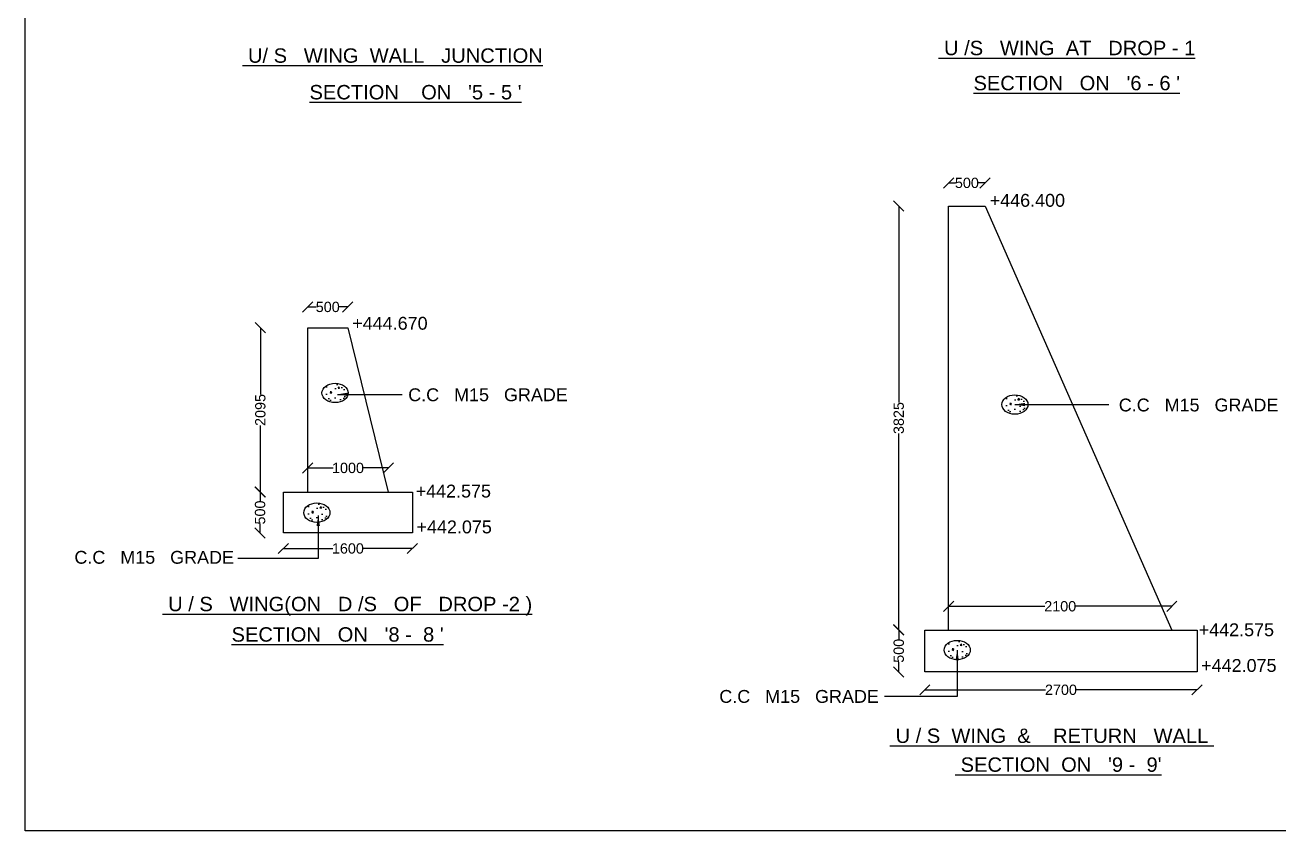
# Model space of a CAD drawing. Header units: millimetres. Extents: x 7618 to 13424, y 6237 to 10024.
# Drawn here: x 7618 to 10058, y 6237 to 7804 of the extents above; entities that cross this region are included whole.
import ezdxf

# ---------------------------------------------------------------- set-up
doc = ezdxf.new("R2010")
doc.units = ezdxf.units.MM
doc.header["$MEASUREMENT"] = 0
for name, color, linetype in [('DIMENSION', 2, 'Continuous'), ('DRAWING', 7, 'Continuous'), ('TEXT', 7, 'Continuous')]:
    doc.layers.add(name, color=color, linetype=linetype)
doc.styles.get("Standard").update_dxf_attribs({"font": 'arial.ttf', "height": 20})
doc.dimstyles.get("Standard").update_dxf_attribs({"dimtxt": 20, "dimasz": 20, "dimexe": 0.18, "dimexo": 0.0625, "dimgap": 0.09, "dimtad": 0, "dimdec": 0, "dimzin": 0, "dimdsep": 46, "dimtxsty": 'Standard', "dimblk": 'OBLIQUE', "dimcen": 0.09, "dimse1": 1, "dimse2": 1, "dimadec": 0, "dimazin": 0, "dimtfac": 1, "dimtdec": 0, "dimtofl": 0, "dimtmove": 0, "dimatfit": 3, "dimfxl": 1, "dimtolj": 1, "dimtzin": 0, "dimarcsym": 0})

# ---------------------------------------------------------------- blocks, each defined once
blk = doc.blocks.new('_Oblique')
at = {"color": 0, "linetype": 'ByBlock', "lineweight": -2}
blk.add_line((-0.5, -0.5), (0.5, 0.5), dxfattribs=at)
blk = doc.blocks.new('*D40')
at = {"layer": 'Defpoints', "color": 0}
for p in [(8245.7, 7256.1), (8168, 7215.6), (8245.7, 7215.6)]:
    blk.add_point(p, dxfattribs=at)
at = {"layer": 'DIMENSION', "color": 0, "lineweight": -2}
for p, q in [((8168, 7256.1), (8184.7, 7256.1)), ((8245.7, 7256.1), (8229, 7256.1))]:
    blk.add_line(p, q, dxfattribs=at)
at = {"layer": 'DIMENSION', "color": 0, "lineweight": -2, "xscale": 20, "yscale": 20, "zscale": 20, "rotation": 180}
blk.add_blockref('_Oblique', (8168, 7256.1), dxfattribs=at)
at = {"layer": 'DIMENSION', "color": 0, "lineweight": -2, "xscale": 20, "yscale": 20, "zscale": 20}
blk.add_blockref('_Oblique', (8245.7, 7256.1), dxfattribs=at)
at = {"layer": 'DIMENSION', "color": 0, "insert": (8206.9, 7256.1), "char_height": 20, "attachment_point": 5}
blk.add_mtext('\\A1;500', dxfattribs=at)
blk = doc.blocks.new('*D41')
at = {"layer": 'Defpoints', "color": 0}
for p in [(8168, 7215.6), (8075.8, 6896.1), (8168, 6896.1)]:
    blk.add_point(p, dxfattribs=at)
at = {"layer": 'DIMENSION', "color": 0, "lineweight": -2}
for p, q in [((8075.8, 7215.6), (8075.8, 7086)), ((8075.8, 6896.1), (8075.8, 7025.6))]:
    blk.add_line(p, q, dxfattribs=at)
at = {"layer": 'DIMENSION', "color": 0, "lineweight": -2, "xscale": 20, "yscale": 20, "zscale": 20}
for p, rotation in [((8075.8, 7215.6), 90), ((8075.8, 6896.1), 270)]:
    blk.add_blockref('_Oblique', p, dxfattribs=dict(at, rotation=rotation))
at = {"layer": 'DIMENSION', "color": 0, "insert": (8075.8, 7055.8), "char_height": 20, "attachment_point": 5, "rotation": 90}
blk.add_mtext('\\A1;2095', dxfattribs=at)
blk = doc.blocks.new('*D42')
at = {"layer": 'Defpoints', "color": 0}
for p in [(8168, 6896.1), (8075.3, 6816.8), (8168, 6816.8)]:
    blk.add_point(p, dxfattribs=at)
at = {"layer": 'DIMENSION', "color": 0, "lineweight": -2}
for p, q in [((8075.3, 6896.1), (8075.3, 6878.6)), ((8075.3, 6816.8), (8075.3, 6834.3))]:
    blk.add_line(p, q, dxfattribs=at)
at = {"layer": 'DIMENSION', "color": 0, "lineweight": -2, "xscale": 20, "yscale": 20, "zscale": 20}
for p, rotation in [((8075.3, 6896.1), 90), ((8075.3, 6816.8), 270)]:
    blk.add_blockref('_Oblique', p, dxfattribs=dict(at, rotation=rotation))
at = {"layer": 'DIMENSION', "color": 0, "insert": (8075.3, 6856.4), "char_height": 20, "attachment_point": 5, "rotation": 90}
blk.add_mtext('\\A1;500', dxfattribs=at)
blk = doc.blocks.new('*D43')
at = {"layer": 'Defpoints', "color": 0}
for p in [(8120.7, 6816.8), (8371.5, 6816.8), (8371.5, 6786.4)]:
    blk.add_point(p, dxfattribs=at)
at = {"layer": 'DIMENSION', "color": 0, "lineweight": -2}
for p, q in [((8120.7, 6786.4), (8217.1, 6786.4)), ((8371.5, 6786.4), (8275.1, 6786.4))]:
    blk.add_line(p, q, dxfattribs=at)
at = {"layer": 'DIMENSION', "color": 0, "lineweight": -2, "xscale": 20, "yscale": 20, "zscale": 20, "rotation": 180}
blk.add_blockref('_Oblique', (8120.7, 6786.4), dxfattribs=at)
at = {"layer": 'DIMENSION', "color": 0, "lineweight": -2, "xscale": 20, "yscale": 20, "zscale": 20}
blk.add_blockref('_Oblique', (8371.5, 6786.4), dxfattribs=at)
at = {"layer": 'DIMENSION', "color": 0, "insert": (8246.1, 6786.4), "char_height": 20, "attachment_point": 5}
blk.add_mtext('\\A1;1600', dxfattribs=at)
blk = doc.blocks.new('*D44')
at = {"layer": 'Defpoints', "color": 0}
for p in [(9486, 7497.3), (9414.9, 7452.4), (9486, 7452.4)]:
    blk.add_point(p, dxfattribs=at)
at = {"layer": 'DIMENSION', "color": 0, "lineweight": -2}
for p, q in [((9414.9, 7497.3), (9428.3, 7497.3)), ((9486, 7497.3), (9472.6, 7497.3))]:
    blk.add_line(p, q, dxfattribs=at)
at = {"layer": 'DIMENSION', "color": 0, "lineweight": -2, "xscale": 20, "yscale": 20, "zscale": 20, "rotation": 180}
blk.add_blockref('_Oblique', (9414.9, 7497.3), dxfattribs=at)
at = {"layer": 'DIMENSION', "color": 0, "lineweight": -2, "xscale": 20, "yscale": 20, "zscale": 20}
blk.add_blockref('_Oblique', (9486, 7497.3), dxfattribs=at)
at = {"layer": 'DIMENSION', "color": 0, "insert": (9450.5, 7497.3), "char_height": 20, "attachment_point": 5}
blk.add_mtext('\\A1;500', dxfattribs=at)
blk = doc.blocks.new('*D45')
at = {"layer": 'Defpoints', "color": 0}
for p in [(9414.9, 7452.4), (9318, 6627.8), (9414.9, 6627.8)]:
    blk.add_point(p, dxfattribs=at)
at = {"layer": 'DIMENSION', "color": 0, "lineweight": -2}
for p, q in [((9318, 7452.4), (9318, 7070.1)), ((9318, 6627.8), (9318, 7010.1))]:
    blk.add_line(p, q, dxfattribs=at)
at = {"layer": 'DIMENSION', "color": 0, "lineweight": -2, "xscale": 20, "yscale": 20, "zscale": 20}
for p, rotation in [((9318, 7452.4), 90), ((9318, 6627.8), 270)]:
    blk.add_blockref('_Oblique', p, dxfattribs=dict(at, rotation=rotation))
at = {"layer": 'DIMENSION', "color": 0, "insert": (9318, 7040.1), "char_height": 20, "attachment_point": 5, "rotation": 90}
blk.add_mtext('\\A1;3825', dxfattribs=at)
blk = doc.blocks.new('*D46')
at = {"layer": 'Defpoints', "color": 0}
for p in [(9414.9, 6628.5), (9318, 6546.5), (9414.9, 6546.5)]:
    blk.add_point(p, dxfattribs=at)
at = {"layer": 'DIMENSION', "color": 0, "lineweight": -2}
for p, q in [((9318, 6628.5), (9318, 6609.6)), ((9318, 6546.5), (9318, 6565.3))]:
    blk.add_line(p, q, dxfattribs=at)
at = {"layer": 'DIMENSION', "color": 0, "lineweight": -2, "xscale": 20, "yscale": 20, "zscale": 20}
for p, rotation in [((9318, 6628.5), 90), ((9318, 6546.5), 270)]:
    blk.add_blockref('_Oblique', p, dxfattribs=dict(at, rotation=rotation))
at = {"layer": 'DIMENSION', "color": 0, "insert": (9318, 6587.5), "char_height": 20, "attachment_point": 5, "rotation": 90}
blk.add_mtext('\\A1;500', dxfattribs=at)
blk = doc.blocks.new('*D47')
at = {"layer": 'Defpoints', "color": 0}
for p in [(9849.3, 6674), (9414.9, 6627.8), (9849.3, 6627.8)]:
    blk.add_point(p, dxfattribs=at)
at = {"layer": 'DIMENSION', "color": 0, "lineweight": -2}
for p, q in [((9414.9, 6674), (9602, 6674)), ((9849.3, 6674), (9662.2, 6674))]:
    blk.add_line(p, q, dxfattribs=at)
at = {"layer": 'DIMENSION', "color": 0, "lineweight": -2, "xscale": 20, "yscale": 20, "zscale": 20, "rotation": 180}
blk.add_blockref('_Oblique', (9414.9, 6674), dxfattribs=at)
at = {"layer": 'DIMENSION', "color": 0, "lineweight": -2, "xscale": 20, "yscale": 20, "zscale": 20}
blk.add_blockref('_Oblique', (9849.3, 6674), dxfattribs=at)
at = {"layer": 'DIMENSION', "color": 0, "insert": (9632.1, 6674), "char_height": 20, "attachment_point": 5}
blk.add_mtext('\\A1;2100', dxfattribs=at)
blk = doc.blocks.new('*D48')
at = {"layer": 'Defpoints', "color": 0}
for p in [(9368.7, 6546.5), (9898.3, 6546.5), (9898.3, 6511.6)]:
    blk.add_point(p, dxfattribs=at)
at = {"layer": 'DIMENSION', "color": 0, "lineweight": -2}
for p, q in [((9368.7, 6511.6), (9603.4, 6511.6)), ((9898.3, 6511.6), (9663.6, 6511.6))]:
    blk.add_line(p, q, dxfattribs=at)
at = {"layer": 'DIMENSION', "color": 0, "lineweight": -2, "xscale": 20, "yscale": 20, "zscale": 20, "rotation": 180}
blk.add_blockref('_Oblique', (9368.7, 6511.6), dxfattribs=at)
at = {"layer": 'DIMENSION', "color": 0, "lineweight": -2, "xscale": 20, "yscale": 20, "zscale": 20}
blk.add_blockref('_Oblique', (9898.3, 6511.6), dxfattribs=at)
at = {"layer": 'DIMENSION', "color": 0, "insert": (9633.5, 6511.6), "char_height": 20, "attachment_point": 5}
blk.add_mtext('\\A1;2700', dxfattribs=at)
blk = doc.blocks.new('*D55')
at = {"layer": 'Defpoints', "color": 0}
for p in [(8324.7, 6943), (8168, 6896.1), (8324.7, 6896.1)]:
    blk.add_point(p, dxfattribs=at)
at = {"layer": 'DIMENSION', "color": 0, "lineweight": -2}
for p, q in [((8168, 6943), (8217.4, 6943)), ((8324.7, 6943), (8275.3, 6943))]:
    blk.add_line(p, q, dxfattribs=at)
at = {"layer": 'DIMENSION', "color": 0, "lineweight": -2, "xscale": 20, "yscale": 20, "zscale": 20, "rotation": 180}
blk.add_blockref('_Oblique', (8168, 6943), dxfattribs=at)
at = {"layer": 'DIMENSION', "color": 0, "lineweight": -2, "xscale": 20, "yscale": 20, "zscale": 20}
blk.add_blockref('_Oblique', (8324.7, 6943), dxfattribs=at)
at = {"layer": 'DIMENSION', "color": 0, "insert": (8246.3, 6943), "char_height": 20, "attachment_point": 5}
blk.add_mtext('\\A1;1000', dxfattribs=at)

msp = doc.modelspace()

# ---------------------------------------------------------------- hatches: boundary and pattern name
at = {"layer": 'DRAWING'}
h = msp.add_hatch(dxfattribs=at)
h.set_pattern_fill('AR-CONC', color=0, scale=5, style=0)
h.set_pattern_definition([(50, (35.286, -2434.895), (35.86301, -3.13761), [3.75, -41.25]), (355, (35.286, -2434.895), (-6.93757, 37.60961), [3, -33]), (100.4514, (38.275, -2435.156), (28.92547, 34.47198), [3.18701, -35.05711]), (46.1842, (35.286, -2424.895), (53.36205, -8.27595), [5.625, -61.875]), (96.6356, (39.733, -2425.584), (46.73314, 48.7059), [4.78051, -52.58565]), (351.1842, (35.286, -2424.895), (46.7331, 48.70593), [4.5, -49.5]), (21, (40.286, -2427.395), (29.84535, -20.130945), [3.75, -41.25]), (326, (40.286, -2427.395), (12.16577, 36.2575), [3, -33]), (71.4514, (42.773, -2429.072), (42.01113, 16.126525), [3.18701, -35.05711]), (37.5, (35.286, -2434.895), (0.607993, 16.644693), [0, -32.6, 0, -33.5, 0, -33.125]), (7.5, (35.286, -2434.895), (13.153477, 19.720586), [0, -19.1, 0, -31.85, 0, -12.625]), (327.5, (24.136, -2434.895), (26.691122, -1.127744), [0, -12.5, 0, -39, 0, -51.75]), (317.5, (19.136, -2434.895), (29.15931, 5.00525), [0, -16.25, 0, -25.9, 0, -36.75])])
edge = h.paths.add_edge_path()
edge.add_ellipse((8221.2, 7088.9), major_axis=(-25.5, 0), ratio=0.739594, start_angle=0, end_angle=360)
h = msp.add_hatch(dxfattribs=at)
h.set_pattern_fill('AR-CONC', color=0, scale=5, style=0)
h.set_pattern_definition([(50, (1357.94, -2457.373), (35.86301, -3.13761), [3.75, -41.25]), (355, (1357.94, -2457.373), (-6.93757, 37.60961), [3, -33]), (100.4514, (1360.93, -2457.634), (28.92547, 34.47198), [3.18701, -35.05711]), (46.1842, (1357.94, -2447.373), (53.36205, -8.27595), [5.625, -61.875]), (96.6356, (1362.39, -2448.063), (46.73314, 48.7059), [4.78051, -52.58565]), (351.1842, (1357.94, -2447.373), (46.7331, 48.70593), [4.5, -49.5]), (21, (1362.94, -2449.873), (29.84535, -20.130945), [3.75, -41.25]), (326, (1362.94, -2449.873), (12.16577, 36.2575), [3, -33]), (71.4514, (1365.428, -2451.55), (42.01113, 16.126525), [3.18701, -35.05711]), (37.5, (1357.94, -2457.373), (0.607993, 16.644693), [0, -32.6, 0, -33.5, 0, -33.125]), (7.5, (1357.94, -2457.373), (13.153477, 19.720586), [0, -19.1, 0, -31.85, 0, -12.625]), (327.5, (1346.79, -2457.373), (26.691122, -1.127744), [0, -12.5, 0, -39, 0, -51.75]), (317.5, (1341.79, -2457.373), (29.15931, 5.00525), [0, -16.25, 0, -25.9, 0, -36.75])])
edge = h.paths.add_edge_path()
edge.add_ellipse((9543.9, 7066.4), major_axis=(-25.5, 0), ratio=0.739594, start_angle=0, end_angle=360)
h = msp.add_hatch(dxfattribs=at)
h.set_pattern_fill('AR-CONC', color=0, scale=5, style=0)
h.set_pattern_definition([(50, (-0.202, -2667.737), (35.86301, -3.13761), [3.75, -41.25]), (355, (-0.202, -2667.737), (-6.93757, 37.60961), [3, -33]), (100.4514, (2.786, -2668), (28.92547, 34.47198), [3.18701, -35.05711]), (46.1842, (-0.202, -2657.737), (53.36205, -8.27595), [5.625, -61.875]), (96.6356, (4.244, -2658.427), (46.73314, 48.7059), [4.78051, -52.58565]), (351.1842, (-0.2, -2657.74), (46.7331, 48.70593), [4.5, -49.5]), (21, (4.798, -2660.237), (29.84535, -20.130945), [3.75, -41.25]), (326, (4.798, -2660.237), (12.16577, 36.2575), [3, -33]), (71.4514, (7.285, -2661.915), (42.01113, 16.126525), [3.18701, -35.05711]), (37.5, (-0.202, -2667.737), (0.607993, 16.644693), [0, -32.6, 0, -33.5, 0, -33.125]), (7.5, (-0.202, -2667.737), (13.153477, 19.720586), [0, -19.1, 0, -31.85, 0, -12.625]), (327.5, (-11.352, -2667.737), (26.691122, -1.127744), [0, -12.5, 0, -39, 0, -51.75]), (317.5, (-16.352, -2667.737), (29.15931, 5.00525), [0, -16.25, 0, -25.9, 0, -36.75])])
edge = h.paths.add_edge_path()
edge.add_ellipse((8185.7, 6856.1), major_axis=(-25.5, 0), ratio=0.739594, start_angle=0, end_angle=360)
h = msp.add_hatch(dxfattribs=at)
h.set_pattern_fill('AR-CONC', color=0, scale=5, style=0)
h.set_pattern_definition([(50, (1245.716, -2934.778), (35.86301, -3.13761), [3.75, -41.25]), (355, (1245.716, -2934.78), (-6.93757, 37.60961), [3, -33]), (100.4514, (1248.705, -2935.04), (28.92547, 34.47198), [3.18701, -35.05711]), (46.1842, (1245.716, -2924.78), (53.36205, -8.27595), [5.625, -61.875]), (96.6356, (1250.163, -2925.47), (46.73314, 48.7059), [4.78051, -52.58565]), (351.1842, (1245.716, -2924.78), (46.7331, 48.70593), [4.5, -49.5]), (21, (1250.716, -2927.278), (29.84535, -20.130945), [3.75, -41.25]), (326, (1250.716, -2927.28), (12.16577, 36.2575), [3, -33]), (71.4514, (1253.203, -2928.956), (42.01113, 16.126525), [3.18701, -35.05711]), (37.5, (1245.716, -2934.778), (0.607993, 16.644693), [0, -32.6, 0, -33.5, 0, -33.125]), (7.5, (1245.716, -2934.778), (13.153477, 19.720586), [0, -19.1, 0, -31.85, 0, -12.625]), (327.5, (1234.566, -2934.778), (26.691122, -1.127744), [0, -12.5, 0, -39, 0, -51.75]), (317.5, (1229.566, -2934.778), (29.15931, 5.00525), [0, -16.25, 0, -25.9, 0, -36.75])])
edge = h.paths.add_edge_path()
edge.add_ellipse((9431.7, 6589), major_axis=(-25.5, 0), ratio=0.739594, start_angle=0, end_angle=360)

# ---------------------------------------------------------------- linework, layer by layer
at = {"layer": 'DIMENSION', "color": 0}
msp.add_lwpolyline([(13424.4, 6237.3), (7618, 6237.3), (7618, 10024.2), (13424.4, 10024.2)], close=True, dxfattribs=at)
at = {"layer": 'DRAWING', "color": 0}
for points in [[(9414.9, 6627.8), (9414.9, 7452.4), (9486, 7452.4), (9849.3, 6627.8)], [(8168, 6896.1), (8168, 7215.6), (8245.7, 7215.6), (8324.7, 6896.1)]]:
    msp.add_lwpolyline(points, dxfattribs=at)
for points in [[(8120.7, 6896.1), (8371.5, 6896.1), (8371.5, 6816.8), (8120.7, 6816.8)], [(9368.7, 6627.8), (9898.3, 6627.8), (9898.3, 6546.5), (9368.7, 6546.5)]]:
    msp.add_lwpolyline(points, close=True, dxfattribs=at)
for centre in [(8221.2, 7088.9), (9543.9, 7066.4), (8185.7, 6856.1), (9431.7, 6589)]:
    msp.add_ellipse(centre, major_axis=(-25.5, 0), ratio=0.739594, dxfattribs=at)

# ---------------------------------------------------------------- texts
at = {"layer": 'TEXT', "color": 0}
for s, height, p in [('%%U U/ S   WING  WALL   JUNCTION', 28, (8040.8, 7731)), ('%%U U /S   WING  AT   DROP - 1', 28, (9395.2, 7745.7)), ("%%USECTION    ON   '5 - 5 '", 28, (8171.4, 7659.8)), ("%%USECTION   ON   '6 - 6 '", 28, (9463.4, 7677.5)), ('+446.400', 25, (9494.9, 7451)), ('+444.670', 25, (8254.6, 7211.9)), ('C.C   M15   GRADE', 25, (8363.5, 7072.9)), ('C.C   M15   GRADE', 25, (9746.1, 7053)), ('+442.575', 25, (8377.9, 6885.6)), ('+442.075', 25, (8379.6, 6815.9)), ('C.C   M15   GRADE', 25, (7714, 6756.8)), ('%%U U / S   WING(ON   D /S   OF   DROP -2 )', 28, (7885.5, 6664.5)), ('+442.575', 25, (9901.5, 6615.9)), ("%%USECTION   ON   '8 -  8 '", 28, (8019.8, 6605.3)), ('+442.075', 25, (9906.4, 6546.5)), ('C.C   M15   GRADE', 25, (8968.8, 6486.3)), ('%%U U / S  WING  &    RETURN   WALL ', 28, (9300.9, 6408.3)), ("%%U SECTION  ON   '9 -  9'", 28, (9427.5, 6352.2))]:
    msp.add_text(s, height=height, dxfattribs=at).set_placement(p)

# ---------------------------------------------------------------- dimensions: what is measured, and where the dimension line sits
at = {"layer": 'DIMENSION', "color": 0}
for base, p1, p2, text, picture, middle in [((9486, 7497.3), (9414.9, 7452.4), (9486, 7452.4), '500', '*D44', (9450.5, 7497.3)), ((8245.7, 7256.1), (8168, 7215.6), (8245.7, 7215.6), '500', '*D40', (8206.9, 7256.1)), ((8324.7, 6943), (8168, 6896.1), (8324.7, 6896.1), '1000', '*D55', (8246.3, 6943)), ((8371.5, 6786.4), (8120.7, 6816.8), (8371.5, 6816.8), '1600', '*D43', (8246.1, 6786.4)), ((9849.3, 6674), (9414.9, 6627.8), (9849.3, 6627.8), '2100', '*D47', (9632.1, 6674)), ((9898.3, 6511.6), (9368.7, 6546.5), (9898.3, 6546.5), '2700', '*D48', (9633.5, 6511.6))]:
    dim = msp.add_linear_dim(base=base, p1=p1, p2=p2, text=text, dimstyle='Standard', dxfattribs=at)
    dim.commit()
    dim.dimension.update_dxf_attribs({"geometry": picture, "text_midpoint": middle})
for base, p1, p2, text, picture, middle in [((9318, 6627.8), (9414.9, 7452.4), (9414.9, 6627.8), '3825', '*D45', (9318, 7040.1)), ((8075.8, 6896.1), (8168, 7215.6), (8168, 6896.1), '2095', '*D41', (8075.8, 7055.8)), ((8075.3, 6816.8), (8168, 6896.1), (8168, 6816.8), '500', '*D42', (8075.3, 6856.4)), ((9318, 6546.5), (9414.9, 6628.5), (9414.9, 6546.5), '500', '*D46', (9318, 6587.5))]:
    dim = msp.add_linear_dim(base=base, p1=p1, p2=p2, angle=90, text=text, dimstyle='Standard', dxfattribs=at)
    dim.commit()
    dim.dimension.update_dxf_attribs({"geometry": picture, "text_midpoint": middle})

# ---------------------------------------------------------------- leaders
for points in [[(8225.8, 7086.2), (8351.7, 7086.2)], [(9543.9, 7066.4), (9726.7, 7066.4)], [(8188.4, 6850.4), (8188.4, 6767), (8032.1, 6767)], [(9431.7, 6589), (9431.7, 6498.4), (9290.3, 6498.4)]]:
    msp.add_leader(points, dimstyle='Standard', override={"dimgap": 0.09, "dimtad": 0}, dxfattribs=at)

doc.saveas('drawing.dxf')
